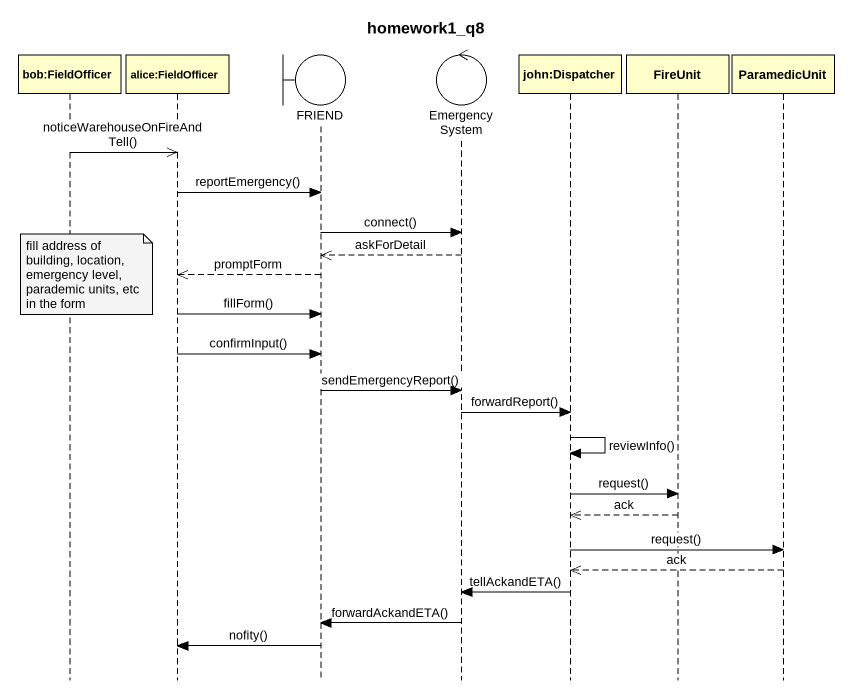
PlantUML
@startuml
title homework1_q8
hide footbox
participant "bob:FieldOfficer" as bob_FieldOfficer
participant "alice:FieldOfficer" as alice_FieldOfficer
boundary FRIEND
control EmergencySystem
participant "john:Dispatcher" as john_Dispatcher
participant FireUnit
participant ParamedicUnit

bob_FieldOfficer ->> alice_FieldOfficer : noticeWarehouseOnFireAndTell()
alice_FieldOfficer -> FRIEND : reportEmergency()
FRIEND -> EmergencySystem : connect()
EmergencySystem -->> FRIEND : askForDetail
note over bob_FieldOfficer : fill address of building, location, emergency level, parademic units, etc in the form
FRIEND -->> alice_FieldOfficer : promptForm
alice_FieldOfficer -> FRIEND : fillForm()
alice_FieldOfficer -> FRIEND : confirmInput()
FRIEND -> EmergencySystem : sendEmergencyReport()
EmergencySystem -> john_Dispatcher : forwardReport()
john_Dispatcher -> john_Dispatcher : reviewInfo()
john_Dispatcher -> FireUnit : request()
FireUnit -->> john_Dispatcher : ack
john_Dispatcher -> ParamedicUnit : request()
ParamedicUnit -->> john_Dispatcher : ack
john_Dispatcher -> EmergencySystem : tellAckandETA()
EmergencySystem -> FRIEND : forwardAckandETA()
FRIEND -> alice_FieldOfficer : nofity()
@enduml
